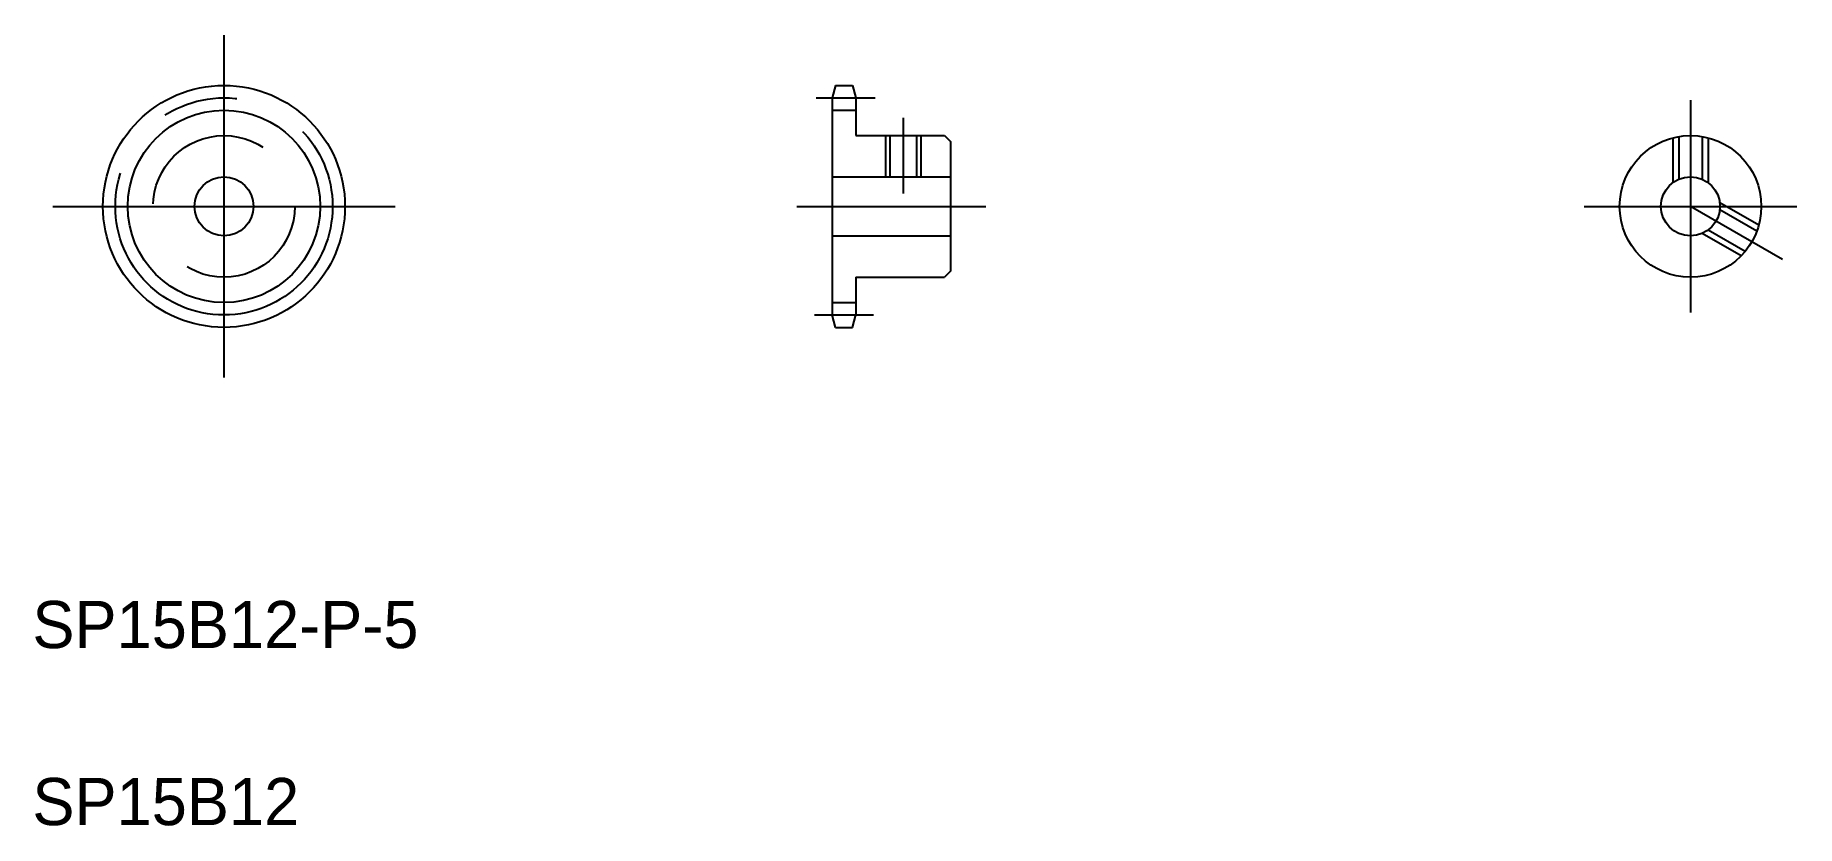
# Model space of a CAD drawing. Extents: x 51 to 200, y 54 to 121.
import ezdxf

# ---------------------------------------------------------------- set-up
doc = ezdxf.new("R2010")
doc.units = 0
doc.linetypes.add('CENTER', pattern=[50.8, 31.75, -6.35, 6.35, -6.35])
doc.linetypes.add('DASHED', pattern=[19.05, 12.7, -6.35])
doc.layers.get('0').update_dxf_attribs({"linetype": 'CONTINUOUS'})
doc.layers.add('CENTER', color=1, linetype='CENTER')

msp = doc.modelspace()

# ---------------------------------------------------------------- linework, layer by layer
at = {"color": 7, "linetype": 'CONTINUOUS'}
for p, q in [((118.87, 117), (118.59, 115.95)), ((118.87, 117), (120.31, 117)), ((120.31, 117), (120.59, 115.95)), ((118.59, 115.95), (118.59, 97.55)), ((118.59, 114.9), (120.59, 114.9)), ((120.59, 115.95), (120.59, 112.75)), ((120.59, 112.75), (128.09, 112.75)), ((123.47, 112.75), (123.47, 109.25)), ((125.71, 112.75), (125.71, 109.25)), ((128.09, 112.75), (128.59, 112.25)), ((128.59, 112.25), (128.59, 101.25)), ((118.59, 109.25), (128.59, 109.25)), ((128.59, 109.5), (128.59, 109.5)), ((128.59, 106.75), (128.59, 106.75)), ((118.59, 104.25), (128.59, 104.25)), ((120.59, 100.75), (128.09, 100.75)), ((120.59, 100.75), (120.59, 97.55)), ((128.59, 101.25), (128.09, 100.75)), ((118.59, 98.6), (120.59, 98.6)), ((118.87, 96.5), (118.59, 97.55)), ((120.31, 96.5), (120.59, 97.55)), ((118.87, 96.5), (120.31, 96.5))]:
    msp.add_line(p, q, dxfattribs=at)
at = {"color": 3, "linetype": 'CONTINUOUS'}
for p, q in [((123.09, 112.75), (123.09, 109.25)), ((126.09, 112.75), (126.09, 109.25))]:
    msp.add_line(p, q, dxfattribs=at)
at = {"color": 3, "linetype": 'DASHED'}
for p, q in [((189.78, 112.56), (189.78, 108.75)), ((190.28, 112.67), (190.28, 109.04)), ((192.28, 112.67), (192.28, 109.04)), ((192.78, 112.56), (192.78, 108.75)), ((197.06, 105.15), (193.77, 107.05)), ((196.91, 104.66), (193.77, 106.47)), ((195.56, 102.55), (192.27, 104.45)), ((195.91, 102.93), (192.77, 104.74))]:
    msp.add_line(p, q, dxfattribs=at)
at = {"color": 7, "linetype": 'CONTINUOUS'}
for centre, radius in [((67.06, 106.75), 10.25), ((191.28, 106.75), 6), ((67.06, 106.75), 2.5), ((191.28, 106.75), 2.5)]:
    msp.add_circle(centre, radius, dxfattribs=at)
at = {"color": 1, "linetype": 'CENTER'}
msp.add_circle((67.06, 106.75), 9.2, dxfattribs=at)
at = {"color": 3, "linetype": 'CONTINUOUS'}
msp.add_circle((67.06, 106.75), 8.15, dxfattribs=at)
at = {"color": 3, "linetype": 'DASHED'}
msp.add_circle((67.06, 106.75), 6, dxfattribs=at)
at = {"layer": 'CENTER', "color": 1, "linetype": 'CENTER'}
for p, q in [((67.06, 121.25), (67.06, 92.25)), ((117.23, 115.95), (122.23, 115.95)), ((191.28, 115.75), (191.28, 97.75)), ((124.59, 114.25), (124.59, 107.85)), ((52.56, 106.75), (81.56, 106.75)), ((115.59, 106.75), (131.59, 106.75)), ((182.28, 106.75), (200.28, 106.75)), ((199.08, 102.25), (191.28, 106.75)), ((117.09, 97.55), (122.09, 97.55))]:
    msp.add_line(p, q, dxfattribs=at)

# ---------------------------------------------------------------- texts
at = {"color": 7, "linetype": 'CONTINUOUS'}
for s, p in [('SP15B12-P-5', (50.83, 69.32)), ('SP15B12', (50.83, 54.32))]:
    msp.add_text(s, height=4, dxfattribs=at).set_placement(p)

doc.saveas('drawing.dxf')
